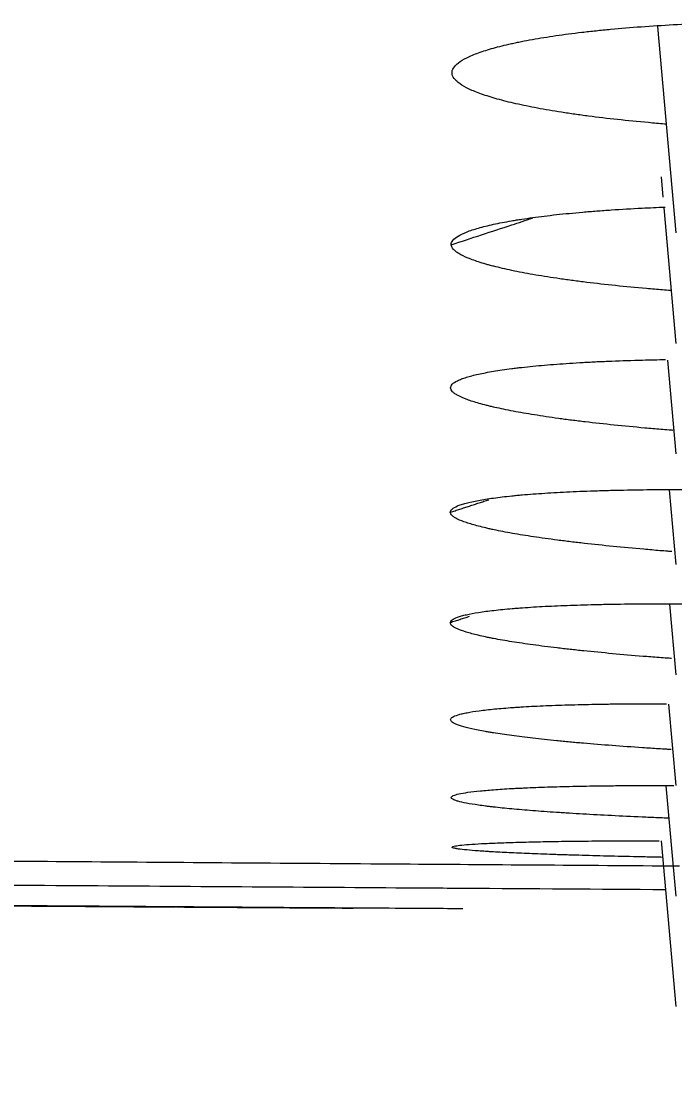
# Model space of a CAD drawing. Header units: millimetres. Extents: x 11618 to 13994, y -5897 to -2537.
# Drawn here: x 12248.77 to 12259.06, y -3610.08 to -3593.19 of the extents above; entities that cross this region are included whole.
import ezdxf

# ---------------------------------------------------------------- set-up
doc = ezdxf.new("R2010")
doc.units = ezdxf.units.MM
doc.layers.add('DIM', color=3, linetype='Continuous', lineweight=13)
doc.styles.get("Standard").update_dxf_attribs({"font": 'arial.ttf'})
doc.dimstyles.get("Standard").update_dxf_attribs({"dimtxt": 0.18, "dimasz": 0.18, "dimexe": 0.18, "dimexo": 0.0625, "dimgap": 0.09, "dimtad": 0, "dimtih": 1, "dimtoh": 1, "dimdec": 1, "dimdsep": 46, "dimtxsty": 'Standard', "dimcen": 0.09, "dimadec": 0, "dimazin": 0, "dimtfac": 1, "dimtdec": 1, "dimtofl": 0, "dimtmove": 0, "dimatfit": 3, "dimfxl": 1, "dimtolj": 1, "dimtzin": 0, "dimarcsym": 0})

# ---------------------------------------------------------------- blocks, each defined once
blk = doc.blocks.new('*D6')
at = {"layer": 'Defpoints', "color": 0, "transparency": 16777216}
for p in [(12196.532, -3594.216), (12466.198, -3594.304), (12466.198, -3664.582)]:
    blk.add_point(p, dxfattribs=at)
at = {"layer": 'DIM', "color": 0, "lineweight": -2, "transparency": 16777216}
for p, q in [((12196.532, -3594.279), (12196.532, -3664.762)), ((12466.198, -3594.366), (12466.198, -3664.762)), ((12214.532, -3664.582), (12448.198, -3664.582)), ((12466.198, -3664.582), (12494.714, -3664.582))]:
    blk.add_line(p, q, dxfattribs=at)
at = {"layer": 'DIM', "color": 0, "transparency": 16777216}
for points in [[(12214.532, -3661.582), (12214.532, -3667.582), (12196.532, -3664.582)], [(12448.198, -3661.582), (12448.198, -3667.582), (12466.198, -3664.582)]]:
    blk.add_solid(points, dxfattribs=at)
at = {"layer": 'DIM', "color": 0, "transparency": 16777216, "insert": (12519.722, -3664.582), "char_height": 18, "attachment_point": 5}
blk.add_mtext('\\A1;270', dxfattribs=at)

msp = doc.modelspace()

# ---------------------------------------------------------------- linework, layer by layer
at = {"linetype": 'Continuous', "lineweight": 18}
for p, q in [((12258.796, -3593.267), (12259.082, -3596.522)), ((12258.851, -3595.637), (12258.88, -3595.961)), ((12258.895, -3596.128), (12259.082, -3598.265)), ((12258.952, -3598.528), (12259.082, -3600.008)), ((12258.979, -3600.577), (12259.082, -3601.751)), ((12258.984, -3602.379), (12259.082, -3603.494)), ((12258.969, -3603.954), (12259.082, -3605.238)), ((12258.929, -3605.241), (12259.082, -3606.981)), ((12258.853, -3606.111), (12259.082, -3608.724))]:
    msp.add_line(p, q, dxfattribs=at)
for points, knots in [([(12255.557, -3594.007), (12255.555, -3593.979), (12255.562, -3593.951), (12255.596, -3593.896), (12255.649, -3593.841), (12255.737, -3593.788), (12255.844, -3593.735), (12255.906, -3593.709), (12256.046, -3593.658), (12256.124, -3593.633), (12256.296, -3593.585), (12256.39, -3593.562), (12256.518, -3593.533), (12256.544, -3593.528), (12256.597, -3593.516), (12256.624, -3593.511), (12256.707, -3593.494), (12256.764, -3593.484), (12256.94, -3593.452), (12257.064, -3593.432), (12257.325, -3593.394), (12257.462, -3593.376), (12257.677, -3593.351), (12257.751, -3593.343), (12257.864, -3593.331), (12257.902, -3593.327), (12257.979, -3593.319), (12258.018, -3593.316), (12258.214, -3593.297), (12258.374, -3593.284), (12258.704, -3593.26), (12258.872, -3593.249), (12259.217, -3593.23), (12259.393, -3593.222), (12259.619, -3593.213), (12259.664, -3593.211), (12259.755, -3593.208), (12259.801, -3593.207), (12259.938, -3593.203), (12260.03, -3593.2), (12260.306, -3593.194), (12260.491, -3593.191), (12260.863, -3593.189), (12261.05, -3593.189), (12261.332, -3593.192), (12261.426, -3593.193), (12261.568, -3593.196), (12261.615, -3593.197), (12261.71, -3593.199), (12261.757, -3593.2), (12261.993, -3593.206), (12262.18, -3593.212), (12262.548, -3593.227), (12262.731, -3593.236), (12263.091, -3593.257), (12263.269, -3593.268), (12263.488, -3593.285), (12263.532, -3593.288), (12263.619, -3593.295), (12263.749, -3593.306), (12263.876, -3593.317), (12264.127, -3593.34), (12264.289, -3593.357), (12264.603, -3593.392), (12264.755, -3593.411), (12264.976, -3593.441), (12265.048, -3593.452), (12265.154, -3593.468), (12265.189, -3593.473), (12265.259, -3593.484), (12265.293, -3593.489), (12265.461, -3593.517), (12265.588, -3593.54), (12265.828, -3593.588), (12265.941, -3593.613), (12266.151, -3593.664), (12266.25, -3593.69), (12266.363, -3593.723), (12266.386, -3593.73), (12266.429, -3593.744), (12266.492, -3593.764), (12266.551, -3593.785), (12266.661, -3593.826), (12266.792, -3593.882), (12266.888, -3593.939), (12266.947, -3593.982), (12266.965, -3593.997), (12266.995, -3594.026), (12267.008, -3594.04), (12267.04, -3594.084), (12267.051, -3594.113), (12267.054, -3594.142)], [0, 0, 0, 0, 0.03125, 0.03125, 0.0625, 0.09375, 0.09375, 0.125, 0.125, 0.15625, 0.15625, 0.1875, 0.1875, 0.195313, 0.195313, 0.203125, 0.203125, 0.21875, 0.21875, 0.25, 0.25, 0.28125, 0.28125, 0.296875, 0.296875, 0.304688, 0.304688, 0.3125, 0.3125, 0.34375, 0.34375, 0.375, 0.375, 0.40625, 0.40625, 0.414063, 0.414063, 0.421875, 0.421875, 0.4375, 0.4375, 0.46875, 0.46875, 0.5, 0.5, 0.515625, 0.515625, 0.523438, 0.523438, 0.53125, 0.53125, 0.5625, 0.5625, 0.59375, 0.59375, 0.625, 0.625, 0.632813, 0.632813, 0.640625, 0.65625, 0.65625, 0.6875, 0.6875, 0.71875, 0.71875, 0.734375, 0.734375, 0.742188, 0.742188, 0.75, 0.75, 0.78125, 0.78125, 0.8125, 0.8125, 0.84375, 0.84375, 0.851563, 0.851563, 0.859375, 0.875, 0.875, 0.90625, 0.9375, 0.9375, 0.953125, 0.953125, 0.96875, 0.96875, 1, 1, 1, 1]), ([(12258.92, -3594.808), (12258.915, -3594.808), (12258.824, -3594.8), (12258.735, -3594.793), (12258.484, -3594.77), (12258.322, -3594.754), (12258.008, -3594.72), (12257.856, -3594.702), (12257.635, -3594.673), (12257.563, -3594.663), (12257.456, -3594.648), (12257.421, -3594.643), (12257.352, -3594.633), (12257.317, -3594.627), (12257.149, -3594.601), (12257.022, -3594.579), (12256.782, -3594.534), (12256.67, -3594.511), (12256.459, -3594.463), (12256.361, -3594.438), (12256.247, -3594.407), (12256.225, -3594.4), (12256.182, -3594.387), (12256.118, -3594.368), (12256.06, -3594.348), (12255.949, -3594.309), (12255.884, -3594.283), (12255.77, -3594.229), (12255.722, -3594.202), (12255.673, -3594.167), (12255.663, -3594.161), (12255.646, -3594.147), (12255.638, -3594.14), (12255.615, -3594.119), (12255.602, -3594.105), (12255.57, -3594.063), (12255.558, -3594.035), (12255.557, -3594.007)], [0, 0, 0, 0, 0.002472, 0.045843, 0.045843, 0.132584, 0.132584, 0.219326, 0.219326, 0.262697, 0.262697, 0.284382, 0.284382, 0.306068, 0.306068, 0.392809, 0.392809, 0.479551, 0.479551, 0.566292, 0.566292, 0.587978, 0.587978, 0.609663, 0.653034, 0.653034, 0.739775, 0.739775, 0.826517, 0.826517, 0.848202, 0.848202, 0.869888, 0.869888, 0.913258, 0.913258, 1, 1, 1, 1]), ([(12255.544, -3596.71), (12255.543, -3596.687), (12255.552, -3596.664), (12255.588, -3596.619), (12255.615, -3596.596), (12255.687, -3596.552), (12255.732, -3596.531), (12255.841, -3596.488), (12255.904, -3596.467), (12256.045, -3596.427), (12256.124, -3596.407), (12256.298, -3596.369), (12256.393, -3596.351), (12256.522, -3596.329), (12256.548, -3596.324), (12256.602, -3596.316), (12256.629, -3596.311), (12256.713, -3596.298), (12256.77, -3596.29), (12256.947, -3596.266), (12257.072, -3596.25), (12257.334, -3596.222), (12257.472, -3596.208), (12257.688, -3596.189), (12257.762, -3596.183), (12257.875, -3596.175), (12257.913, -3596.172), (12257.99, -3596.166), (12258.029, -3596.164), (12258.226, -3596.15), (12258.387, -3596.141), (12258.671, -3596.127), (12258.791, -3596.121), (12258.914, -3596.116)], [0, 0, 0, 0, 0.085328, 0.085328, 0.170656, 0.170656, 0.255984, 0.255984, 0.341311, 0.341311, 0.426639, 0.426639, 0.511967, 0.511967, 0.533299, 0.533299, 0.554631, 0.554631, 0.597295, 0.597295, 0.682623, 0.682623, 0.767951, 0.767951, 0.810615, 0.810615, 0.831947, 0.831947, 0.853279, 0.853279, 0.938607, 0.938607, 1, 1, 1, 1]), ([(12259.005, -3597.434), (12259.005, -3597.434), (12259.004, -3597.434), (12258.96, -3597.431), (12258.831, -3597.42), (12258.704, -3597.41), (12258.454, -3597.387), (12258.293, -3597.372), (12257.979, -3597.339), (12257.827, -3597.322), (12257.607, -3597.295), (12257.535, -3597.285), (12257.429, -3597.271), (12257.394, -3597.266), (12257.325, -3597.257), (12257.291, -3597.252), (12257.123, -3597.228), (12256.996, -3597.208), (12256.757, -3597.167), (12256.645, -3597.146), (12256.436, -3597.103), (12256.338, -3597.081), (12256.225, -3597.052), (12256.203, -3597.047), (12256.16, -3597.036), (12256.097, -3597.019), (12256.039, -3597.001), (12255.93, -3596.967), (12255.865, -3596.944), (12255.753, -3596.898), (12255.705, -3596.875), (12255.656, -3596.845), (12255.647, -3596.839), (12255.63, -3596.828), (12255.622, -3596.822), (12255.6, -3596.804), (12255.587, -3596.792), (12255.556, -3596.757), (12255.546, -3596.734), (12255.544, -3596.71)], [0, 0, 0, 0, 0.000255, 0.000255, 0.021526, 0.064069, 0.064069, 0.149153, 0.149153, 0.234238, 0.234238, 0.27678, 0.27678, 0.298052, 0.298052, 0.319323, 0.319323, 0.404407, 0.404407, 0.489492, 0.489492, 0.574577, 0.574577, 0.595848, 0.595848, 0.617119, 0.659661, 0.659661, 0.744746, 0.744746, 0.829831, 0.829831, 0.851102, 0.851102, 0.872373, 0.872373, 0.914915, 0.914915, 1, 1, 1, 1]), ([(12255.534, -3598.968), (12255.534, -3598.948), (12255.543, -3598.928), (12255.58, -3598.89), (12255.608, -3598.872), (12255.663, -3598.845), (12255.683, -3598.836), (12255.729, -3598.818), (12255.755, -3598.809), (12255.837, -3598.783), (12255.9, -3598.767), (12256.043, -3598.735), (12256.123, -3598.72), (12256.298, -3598.69), (12256.393, -3598.676), (12256.523, -3598.66), (12256.55, -3598.657), (12256.604, -3598.65), (12256.631, -3598.647), (12256.715, -3598.637), (12256.773, -3598.631), (12256.951, -3598.614), (12257.076, -3598.603), (12257.339, -3598.583), (12257.478, -3598.574), (12257.695, -3598.562), (12257.769, -3598.558), (12257.883, -3598.552), (12257.921, -3598.551), (12257.998, -3598.547), (12258.037, -3598.546), (12258.234, -3598.538), (12258.396, -3598.532), (12258.679, -3598.525), (12258.799, -3598.522), (12258.921, -3598.52)], [0, 0, 0, 0, 0.085372, 0.085372, 0.170743, 0.170743, 0.213429, 0.213429, 0.256115, 0.256115, 0.341486, 0.341486, 0.426858, 0.426858, 0.512229, 0.512229, 0.533572, 0.533572, 0.554915, 0.554915, 0.597601, 0.597601, 0.682973, 0.682973, 0.768344, 0.768344, 0.81103, 0.81103, 0.832373, 0.832373, 0.853716, 0.853716, 0.939087, 0.939087, 1, 1, 1, 1]), ([(12259.04, -3599.638), (12259.019, -3599.636), (12258.998, -3599.635), (12258.934, -3599.63), (12258.805, -3599.619), (12258.678, -3599.608), (12258.429, -3599.586), (12258.268, -3599.57), (12257.955, -3599.538), (12257.804, -3599.521), (12257.584, -3599.495), (12257.512, -3599.486), (12257.406, -3599.473), (12257.371, -3599.468), (12257.302, -3599.459), (12257.268, -3599.454), (12257.101, -3599.431), (12256.975, -3599.412), (12256.737, -3599.374), (12256.625, -3599.355), (12256.417, -3599.315), (12256.32, -3599.295), (12256.207, -3599.269), (12256.185, -3599.264), (12256.143, -3599.254), (12256.08, -3599.238), (12256.022, -3599.223), (12255.913, -3599.192), (12255.849, -3599.172), (12255.738, -3599.131), (12255.691, -3599.11), (12255.643, -3599.084), (12255.634, -3599.079), (12255.617, -3599.069), (12255.609, -3599.064), (12255.587, -3599.048), (12255.575, -3599.038), (12255.545, -3599.008), (12255.535, -3598.988), (12255.534, -3598.968)], [0, 0, 0, 0, 0.010068, 0.010068, 0.03113, 0.073255, 0.073255, 0.157505, 0.157505, 0.241754, 0.241754, 0.283879, 0.283879, 0.304941, 0.304941, 0.326004, 0.326004, 0.410253, 0.410253, 0.494503, 0.494503, 0.578752, 0.578752, 0.599815, 0.599815, 0.620877, 0.663002, 0.663002, 0.747251, 0.747251, 0.831501, 0.831501, 0.852563, 0.852563, 0.873626, 0.873626, 0.91575, 0.91575, 1, 1, 1, 1]), ([(12255.529, -3600.929), (12255.529, -3600.911), (12255.539, -3600.894), (12255.577, -3600.861), (12255.605, -3600.845), (12255.66, -3600.821), (12255.681, -3600.814), (12255.728, -3600.799), (12255.753, -3600.791), (12255.836, -3600.769), (12255.9, -3600.755), (12256.044, -3600.728), (12256.124, -3600.716), (12256.299, -3600.692), (12256.395, -3600.68), (12256.526, -3600.667), (12256.552, -3600.664), (12256.607, -3600.659), (12256.634, -3600.657), (12256.718, -3600.649), (12256.776, -3600.645), (12256.955, -3600.631), (12257.08, -3600.623), (12257.344, -3600.608), (12257.483, -3600.602), (12257.7, -3600.593), (12257.775, -3600.591), (12257.888, -3600.587), (12257.927, -3600.586), (12258.004, -3600.584), (12258.044, -3600.583), (12258.241, -3600.578), (12258.402, -3600.575), (12258.733, -3600.571), (12258.903, -3600.57), (12259.15, -3600.569), (12259.226, -3600.569), (12259.301, -3600.569)], [0, 0, 0, 0, 0.080447, 0.080447, 0.160895, 0.160895, 0.201118, 0.201118, 0.241342, 0.241342, 0.321789, 0.321789, 0.402236, 0.402236, 0.482684, 0.482684, 0.502796, 0.502796, 0.522907, 0.522907, 0.563131, 0.563131, 0.643578, 0.643578, 0.724026, 0.724026, 0.764249, 0.764249, 0.784361, 0.784361, 0.804473, 0.804473, 0.88492, 0.88492, 0.965367, 0.965367, 1, 1, 1, 1]), ([(12259.022, -3601.549), (12259.001, -3601.547), (12258.981, -3601.546), (12258.917, -3601.541), (12258.788, -3601.531), (12258.662, -3601.52), (12258.413, -3601.498), (12258.252, -3601.483), (12257.94, -3601.452), (12257.789, -3601.436), (12257.569, -3601.411), (12257.498, -3601.403), (12257.392, -3601.39), (12257.357, -3601.386), (12257.288, -3601.377), (12257.254, -3601.373), (12257.087, -3601.351), (12256.961, -3601.333), (12256.724, -3601.298), (12256.613, -3601.28), (12256.405, -3601.243), (12256.308, -3601.224), (12256.196, -3601.201), (12256.175, -3601.196), (12256.132, -3601.186), (12256.07, -3601.172), (12256.012, -3601.158), (12255.904, -3601.13), (12255.84, -3601.111), (12255.73, -3601.074), (12255.683, -3601.056), (12255.636, -3601.033), (12255.627, -3601.028), (12255.61, -3601.019), (12255.602, -3601.014), (12255.581, -3601), (12255.569, -3600.991), (12255.539, -3600.964), (12255.529, -3600.946), (12255.529, -3600.929)], [0, 0, 0, 0, 0.009901, 0.009901, 0.030967, 0.073099, 0.073099, 0.157363, 0.157363, 0.241626, 0.241626, 0.283758, 0.283758, 0.304824, 0.304824, 0.32589, 0.32589, 0.410154, 0.410154, 0.494418, 0.494418, 0.578681, 0.578681, 0.599747, 0.599747, 0.620813, 0.662945, 0.662945, 0.747209, 0.747209, 0.831473, 0.831473, 0.852538, 0.852538, 0.873604, 0.873604, 0.915736, 0.915736, 1, 1, 1, 1]), ([(12255.529, -3602.671), (12255.53, -3602.656), (12255.54, -3602.641), (12255.578, -3602.612), (12255.607, -3602.597), (12255.663, -3602.577), (12255.684, -3602.57), (12255.731, -3602.557), (12255.756, -3602.55), (12255.84, -3602.531), (12255.904, -3602.519), (12256.048, -3602.496), (12256.129, -3602.485), (12256.305, -3602.465), (12256.401, -3602.455), (12256.532, -3602.444), (12256.559, -3602.442), (12256.613, -3602.438), (12256.641, -3602.436), (12256.725, -3602.43), (12256.783, -3602.426), (12256.962, -3602.415), (12257.088, -3602.408), (12257.353, -3602.397), (12257.492, -3602.392), (12257.711, -3602.385), (12257.785, -3602.384), (12257.899, -3602.381), (12257.937, -3602.38), (12258.015, -3602.379), (12258.054, -3602.378), (12258.252, -3602.375), (12258.414, -3602.373), (12258.746, -3602.372), (12258.915, -3602.372), (12259.18, -3602.373), (12259.273, -3602.373), (12259.367, -3602.374)], [0, 0, 0, 0, 0.079808, 0.079808, 0.159617, 0.159617, 0.199521, 0.199521, 0.239425, 0.239425, 0.319234, 0.319234, 0.399042, 0.399042, 0.478851, 0.478851, 0.498803, 0.498803, 0.518755, 0.518755, 0.558659, 0.558659, 0.638468, 0.638468, 0.718276, 0.718276, 0.75818, 0.75818, 0.778132, 0.778132, 0.798085, 0.798085, 0.877893, 0.877893, 0.957702, 0.957702, 1, 1, 1, 1]), ([(12259.016, -3603.234), (12258.993, -3603.232), (12258.971, -3603.231), (12258.905, -3603.226), (12258.776, -3603.216), (12258.65, -3603.207), (12258.402, -3603.187), (12258.241, -3603.173), (12257.929, -3603.144), (12257.778, -3603.13), (12257.559, -3603.107), (12257.488, -3603.099), (12257.382, -3603.088), (12257.347, -3603.084), (12257.279, -3603.076), (12257.245, -3603.072), (12257.078, -3603.052), (12256.952, -3603.036), (12256.716, -3603.003), (12256.605, -3602.987), (12256.397, -3602.954), (12256.301, -3602.937), (12256.19, -3602.916), (12256.168, -3602.911), (12256.126, -3602.903), (12256.064, -3602.89), (12256.007, -3602.877), (12255.899, -3602.852), (12255.836, -3602.835), (12255.726, -3602.802), (12255.68, -3602.785), (12255.633, -3602.764), (12255.624, -3602.76), (12255.608, -3602.752), (12255.6, -3602.748), (12255.579, -3602.735), (12255.567, -3602.727), (12255.539, -3602.703), (12255.529, -3602.687), (12255.529, -3602.671)], [0, 0, 0, 0, 0.010943, 0.010943, 0.031987, 0.074074, 0.074074, 0.158249, 0.158249, 0.242424, 0.242424, 0.284512, 0.284512, 0.305556, 0.305556, 0.326599, 0.326599, 0.410774, 0.410774, 0.49495, 0.49495, 0.579125, 0.579125, 0.600168, 0.600168, 0.621212, 0.6633, 0.6633, 0.747475, 0.747475, 0.83165, 0.83165, 0.852694, 0.852694, 0.873737, 0.873737, 0.915825, 0.915825, 1, 1, 1, 1]), ([(12255.534, -3604.196), (12255.535, -3604.183), (12255.545, -3604.17), (12255.585, -3604.146), (12255.614, -3604.134), (12255.671, -3604.116), (12255.692, -3604.11), (12255.739, -3604.099), (12255.765, -3604.094), (12255.849, -3604.078), (12255.914, -3604.067), (12256.059, -3604.048), (12256.139, -3604.039), (12256.316, -3604.022), (12256.413, -3604.014), (12256.544, -3604.005), (12256.571, -3604.003), (12256.625, -3603.999), (12256.653, -3603.997), (12256.738, -3603.992), (12256.796, -3603.989), (12256.976, -3603.98), (12257.102, -3603.975), (12257.367, -3603.966), (12257.507, -3603.962), (12257.725, -3603.957), (12257.8, -3603.955), (12257.914, -3603.953), (12257.953, -3603.953), (12258.031, -3603.952), (12258.07, -3603.951), (12258.268, -3603.949), (12258.43, -3603.948), (12258.709, -3603.948), (12258.823, -3603.948), (12258.939, -3603.948)], [0, 0, 0, 0, 0.085638, 0.085638, 0.171277, 0.171277, 0.214096, 0.214096, 0.256915, 0.256915, 0.342554, 0.342554, 0.428192, 0.428192, 0.513831, 0.513831, 0.53524, 0.53524, 0.55665, 0.55665, 0.599469, 0.599469, 0.685107, 0.685107, 0.770746, 0.770746, 0.813565, 0.813565, 0.834975, 0.834975, 0.856384, 0.856384, 0.942023, 0.942023, 1, 1, 1, 1]), ([(12259.01, -3604.671), (12258.987, -3604.67), (12258.964, -3604.668), (12258.898, -3604.664), (12258.769, -3604.656), (12258.643, -3604.648), (12258.395, -3604.631), (12258.235, -3604.62), (12257.923, -3604.596), (12257.773, -3604.584), (12257.554, -3604.565), (12257.483, -3604.559), (12257.377, -3604.549), (12257.342, -3604.545), (12257.274, -3604.539), (12257.24, -3604.535), (12257.074, -3604.519), (12256.949, -3604.505), (12256.713, -3604.478), (12256.602, -3604.464), (12256.395, -3604.436), (12256.299, -3604.422), (12256.188, -3604.404), (12256.167, -3604.4), (12256.125, -3604.393), (12256.063, -3604.382), (12256.006, -3604.371), (12255.899, -3604.35), (12255.836, -3604.335), (12255.728, -3604.307), (12255.682, -3604.293), (12255.636, -3604.275), (12255.627, -3604.272), (12255.611, -3604.265), (12255.603, -3604.261), (12255.582, -3604.251), (12255.57, -3604.244), (12255.543, -3604.223), (12255.534, -3604.21), (12255.534, -3604.196)], [0, 0, 0, 0, 0.011192, 0.011192, 0.032231, 0.074308, 0.074308, 0.158462, 0.158462, 0.242616, 0.242616, 0.284692, 0.284692, 0.305731, 0.305731, 0.326769, 0.326769, 0.410923, 0.410923, 0.495077, 0.495077, 0.579231, 0.579231, 0.600269, 0.600269, 0.621308, 0.663385, 0.663385, 0.747539, 0.747539, 0.831692, 0.831692, 0.852731, 0.852731, 0.873769, 0.873769, 0.915846, 0.915846, 1, 1, 1, 1]), ([(12255.544, -3605.425), (12255.546, -3605.415), (12255.557, -3605.406), (12255.597, -3605.387), (12255.627, -3605.378), (12255.704, -3605.361), (12255.751, -3605.352), (12255.865, -3605.336), (12255.93, -3605.329), (12256.076, -3605.314), (12256.157, -3605.307), (12256.335, -3605.294), (12256.432, -3605.288), (12256.564, -3605.281), (12256.591, -3605.28), (12256.646, -3605.277), (12256.674, -3605.276), (12256.759, -3605.272), (12256.817, -3605.269), (12256.997, -3605.262), (12257.124, -3605.258), (12257.39, -3605.251), (12257.53, -3605.248), (12257.749, -3605.244), (12257.824, -3605.243), (12257.938, -3605.242), (12257.977, -3605.241), (12258.055, -3605.24), (12258.094, -3605.24), (12258.293, -3605.238), (12258.456, -3605.237), (12258.762, -3605.237), (12258.905, -3605.237), (12259.051, -3605.237)], [0, 0, 0, 0, 0.084434, 0.084434, 0.168869, 0.168869, 0.253303, 0.253303, 0.337738, 0.337738, 0.422172, 0.422172, 0.506607, 0.506607, 0.527716, 0.527716, 0.548824, 0.548824, 0.591041, 0.591041, 0.675476, 0.675476, 0.75991, 0.75991, 0.802128, 0.802128, 0.823236, 0.823236, 0.844345, 0.844345, 0.928779, 0.928779, 1, 1, 1, 1]), ([(12258.973, -3605.753), (12258.959, -3605.752), (12258.945, -3605.752), (12258.889, -3605.749), (12258.76, -3605.744), (12258.634, -3605.739), (12258.387, -3605.728), (12258.227, -3605.72), (12257.916, -3605.705), (12257.766, -3605.697), (12257.548, -3605.684), (12257.477, -3605.68), (12257.372, -3605.673), (12257.337, -3605.671), (12257.269, -3605.666), (12257.236, -3605.664), (12257.07, -3605.653), (12256.945, -3605.644), (12256.711, -3605.625), (12256.6, -3605.616), (12256.395, -3605.597), (12256.299, -3605.587), (12256.189, -3605.574), (12256.168, -3605.572), (12256.126, -3605.567), (12256.065, -3605.559), (12256.009, -3605.551), (12255.902, -3605.536), (12255.84, -3605.526), (12255.733, -3605.506), (12255.688, -3605.495), (12255.642, -3605.483), (12255.634, -3605.48), (12255.618, -3605.475), (12255.61, -3605.472), (12255.59, -3605.465), (12255.578, -3605.46), (12255.552, -3605.445), (12255.543, -3605.435), (12255.544, -3605.425)], [0, 0, 0, 0, 0.006637, 0.006637, 0.027772, 0.070043, 0.070043, 0.154584, 0.154584, 0.239126, 0.239126, 0.281397, 0.281397, 0.302532, 0.302532, 0.323667, 0.323667, 0.408209, 0.408209, 0.492751, 0.492751, 0.577292, 0.577292, 0.598428, 0.598428, 0.619563, 0.661834, 0.661834, 0.746375, 0.746375, 0.830917, 0.830917, 0.852052, 0.852052, 0.873188, 0.873188, 0.915458, 0.915458, 1, 1, 1, 1]), ([(12255.557, -3606.208), (12255.559, -3606.203), (12255.57, -3606.198), (12255.613, -3606.189), (12255.673, -3606.179), (12255.769, -3606.17), (12255.884, -3606.162), (12255.95, -3606.158), (12256.097, -3606.15), (12256.179, -3606.146), (12256.358, -3606.139), (12256.456, -3606.136), (12256.588, -3606.132), (12256.615, -3606.131), (12256.67, -3606.13), (12256.698, -3606.129), (12256.783, -3606.127), (12256.842, -3606.125), (12257.023, -3606.122), (12257.15, -3606.119), (12257.417, -3606.115), (12257.557, -3606.114), (12257.777, -3606.112), (12257.852, -3606.111), (12257.966, -3606.11), (12258.005, -3606.11), (12258.083, -3606.11), (12258.123, -3606.11), (12258.322, -3606.109), (12258.485, -3606.108), (12258.708, -3606.108), (12258.764, -3606.108), (12258.821, -3606.108)], [0, 0, 0, 0, 0.088215, 0.088215, 0.176429, 0.264644, 0.264644, 0.352858, 0.352858, 0.441073, 0.441073, 0.529287, 0.529287, 0.551341, 0.551341, 0.573395, 0.573395, 0.617502, 0.617502, 0.705716, 0.705716, 0.793931, 0.793931, 0.838038, 0.838038, 0.860092, 0.860092, 0.882145, 0.882145, 0.97036, 0.97036, 1, 1, 1, 1]), ([(12258.868, -3606.37), (12258.842, -3606.369), (12258.731, -3606.367), (12258.621, -3606.365), (12258.374, -3606.359), (12258.214, -3606.355), (12257.905, -3606.348), (12257.755, -3606.344), (12257.538, -3606.337), (12257.467, -3606.335), (12257.363, -3606.332), (12257.328, -3606.331), (12257.261, -3606.329), (12257.227, -3606.328), (12257.062, -3606.322), (12256.938, -3606.318), (12256.705, -3606.308), (12256.596, -3606.304), (12256.392, -3606.294), (12256.297, -3606.289), (12256.188, -3606.283), (12256.167, -3606.282), (12256.125, -3606.279), (12256.065, -3606.275), (12256.009, -3606.272), (12255.904, -3606.264), (12255.843, -3606.259), (12255.738, -3606.249), (12255.693, -3606.244), (12255.649, -3606.237), (12255.641, -3606.236), (12255.625, -3606.234), (12255.618, -3606.232), (12255.598, -3606.228), (12255.587, -3606.226), (12255.562, -3606.218), (12255.554, -3606.213), (12255.557, -3606.208)], [0, 0, 0, 0, 0.013045, 0.055956, 0.055956, 0.141778, 0.141778, 0.2276, 0.2276, 0.270512, 0.270512, 0.291967, 0.291967, 0.313423, 0.313423, 0.399245, 0.399245, 0.485067, 0.485067, 0.570889, 0.570889, 0.592345, 0.592345, 0.6138, 0.656711, 0.656711, 0.742533, 0.742533, 0.828356, 0.828356, 0.849811, 0.849811, 0.871267, 0.871267, 0.914178, 0.914178, 1, 1, 1, 1]), ([(12243.75, -3606.389), (12244.369, -3606.394), (12245.024, -3606.399), (12246.982, -3606.415), (12248.37, -3606.426), (12251.387, -3606.449), (12253.016, -3606.461), (12256.149, -3606.483), (12257.608, -3606.494), (12259.143, -3606.504)], [0, 0, 0, 0, 0.163244, 0.163244, 0.463049, 0.463049, 0.762854, 0.762854, 1, 1, 1, 1]), ([(12243.689, -3607.101), (12243.893, -3607.103), (12244.326, -3607.106), (12244.997, -3607.111), (12245.711, -3607.115), (12246.451, -3607.121), (12247.218, -3607.126), (12248.011, -3607.131), (12248.831, -3607.137), (12249.677, -3607.142), (12250.469, -3607.147), (12250.978, -3607.151), (12251.197, -3607.152)], [0, 0, 0, 0, 0.081556, 0.173103, 0.268178, 0.366779, 0.468907, 0.574563, 0.683745, 0.796455, 0.912691, 1, 1, 1, 1]), ([(12255.728, -3607.181), (12255.401, -3607.179), (12255.077, -3607.177), (12254.498, -3607.173), (12254.24, -3607.171), (12253.984, -3607.17)], [0, 0, 0, 0, 0.550528, 0.550528, 1, 1, 1, 1])]:
    msp.add_open_spline(points, degree=3, knots=knots, dxfattribs=at)
at = {"linetype": 'Continuous', "lineweight": 13}
for points, knots in [([(12255.544, -3596.71), (12255.863, -3596.606), (12256.289, -3596.466), (12256.716, -3596.326), (12256.824, -3596.291)], [0, 0, 0, 0, 0.746676, 1, 1, 1, 1]), ([(12243.727, -3606.77), (12244.677, -3606.777), (12246.6, -3606.792), (12250.248, -3606.818), (12253.306, -3606.839), (12255.392, -3606.853), (12255.752, -3606.855)], [0, 0, 0, 0, 0.237158, 0.479778, 0.910283, 1, 1, 1, 1]), ([(12253.984, -3607.17), (12252.526, -3607.16), (12251.156, -3607.15), (12248.366, -3607.131), (12246.98, -3607.121), (12245.001, -3607.106), (12244.325, -3607.101), (12243.688, -3607.096)], [0, 0, 0, 0, 0.352308, 0.352308, 0.766301, 0.766301, 1, 1, 1, 1])]:
    msp.add_open_spline(points, degree=3, knots=knots, dxfattribs=at)
for points in [[(12255.529, -3600.929), (12256.136, -3600.731)], [(12255.828, -3602.574), (12255.529, -3602.671)]]:
    msp.add_open_spline(points, degree=1, dxfattribs=at)
at = {"linetype": 'Continuous', "lineweight": 18}
for points, degree in [([(12255.752, -3606.855), (12256.808, -3606.862), (12257.864, -3606.869), (12258.92, -3606.876)], 3), ([(12251.211, -3607.152), (12253.998, -3607.17)], 1)]:
    msp.add_open_spline(points, degree=degree, dxfattribs=at)

# ---------------------------------------------------------------- dimensions: what is measured, and where the dimension line sits
at = {"layer": 'DIM', "color": 3}
dim = msp.add_linear_dim(base=(12466.198, -3664.582), p1=(12196.532, -3594.216), p2=(12466.198, -3594.304), text='270', dimstyle='Standard', override={"dimtxt": 18, "dimasz": 18, "dimgap": 5}, dxfattribs=at)
dim.commit()
dim.dimension.update_dxf_attribs({"geometry": '*D6', "text_midpoint": (12519.722, -3664.582), "dimtype": 160})

doc.saveas('drawing.dxf')
